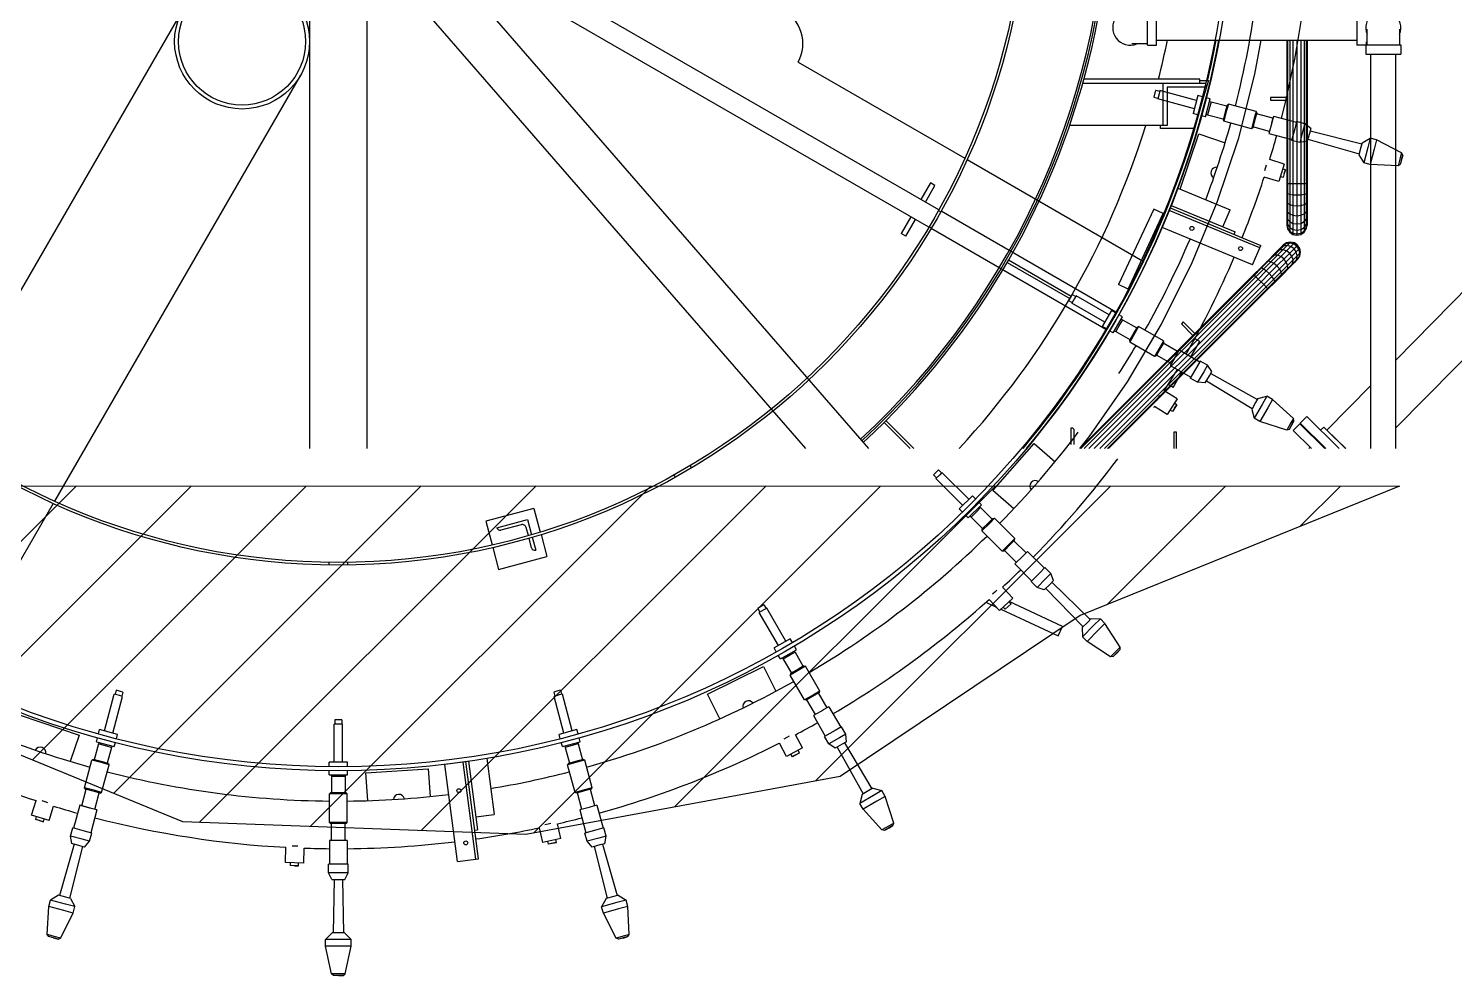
# Model space of a CAD drawing. Header units: metres. Extents: x 0 to 63075, y 0 to 44550.
# Drawn here: x 51277 to 51791, y 41250 to 41592 of the extents above; entities that cross this region are included whole.
import ezdxf

# ---------------------------------------------------------------- set-up
doc = ezdxf.new("R2010")
doc.units = ezdxf.units.M
doc.header["$LTSCALE"] = 75
for name, color, linetype in [('GSB', 7, 'Continuous'), ('ML6', 1, 'Continuous'), ('SL1', 8, 'Continuous')]:
    doc.layers.add(name, color=color, linetype=linetype)

# ---------------------------------------------------------------- blocks, each defined once
blk = doc.blocks.new('A$C6bae614f')
at = {"layer": 'SL1'}
h = blk.add_hatch(dxfattribs=at)
h.set_pattern_fill('_USER', color=256, scale=195, angle=44.9981, style=0, pattern_type=0)
h.set_pattern_definition([(44.99813, (326091.56, -9864.04), (-137.8813, 137.89033), [])])
h.paths.add_polyline_path([(354528.5, 50687.2), (358916.3, 50687), (358150.2, 50376.4), (357574.2, 49990.1), (356820.6, 49851.1), (355996.8, 49881), (355272.5, 50178.7), (354860.8, 50530.9)])
for p, q in [((356413.5, 52191.3), (357642.7, 50777.2)), ((356327.2, 52116.3), (357491.2, 50777.2)), ((357811.2, 51349.8), (356642.2, 52024.7)), ((357787, 51308), (356618.1, 51982.9)), ((356302, 50777.2), (356302.1, 51861.7)), ((356438.6, 51861.7), (356438.6, 50777.2)), ((355999.2, 51834.8), (355409.1, 50812.8)), ((358311.6, 51745.2), (358311.6, 51829.2)), ((358333.9, 51745.2), (358333.9, 51829.2)), ((358814.2, 51829.2), (358814.2, 51745.1)), ((358838.8, 51745.9), (358838.8, 51783.2)), ((358916.6, 51783.2), (358916.6, 51745.9)), ((358311.6, 51748.3), (358274.4, 51748.3)), ((358311.6, 51745.2), (358333.9, 51745.2)), ((358333.9, 51757), (358814.2, 51757)), ((358583.6, 51757), (358568.9, 51675.5)), ((358646, 51757), (358645.9, 51315.9)), ((358647.8, 51757), (358647.8, 51304)), ((358653.1, 51757), (358653.1, 51296.1)), ((358661, 51757), (358661, 51290.8)), ((358670.4, 51757), (358670.3, 51289)), ((358679.7, 51757), (358679.7, 51290.8)), ((358687.6, 51757), (358687.6, 51296.1)), ((358692.9, 51757), (358692.9, 51304)), ((358694.8, 51757), (358694.7, 51313.3)), ((358835.7, 51745.1), (358814.2, 51745.1)), ((358835.7, 51745.9), (358919.7, 51745.9)), ((358835.7, 51745.9), (358835.7, 51723.7)), ((358836.4, 51753.2), (358836.4, 51745.9)), ((358836.4, 51748.3), (358838.8, 51748.3)), ((358919.7, 51745.9), (358919.7, 51723.7)), ((357473.5, 51704.6), (357873.6, 51473.6)), ((358835.7, 51723.7), (358919.7, 51723.7)), ((358847.5, 50777.1), (358847.5, 51723.7)), ((358907.8, 50777.1), (358907.9, 51723.7)), ((356279.6, 51672.9), (355689.5, 50650.9)), ((358568.9, 51675.5), (358529.2, 51519.9)), ((358156.7, 51654), (358451.1, 51654)), ((358437.6, 51663.5), (358159.4, 51663.6)), ((358331.6, 51637), (358329.9, 51630.8)), ((358331.6, 51637), (358341.3, 51634.5)), ((358341.7, 51636.2), (358339.7, 51628.7)), ((358429.9, 51612.6), (358341.7, 51636.2)), ((358349.5, 51552.4), (358349.5, 51654)), ((358451.1, 51644.5), (358359, 51644.5)), ((358359, 51644.5), (358359, 51552.4)), ((358458.5, 51660), (358423.5, 51545)), ((358437.6, 51654), (358437.6, 51663.5)), ((358437.6, 51660), (358458.5, 51660)), ((358451.1, 51654), (358451.1, 51644.5)), ((358329.9, 51630.8), (358327.2, 51620.7)), ((358327.2, 51620.7), (358336.8, 51618)), ((358339.7, 51628.7), (358336.4, 51616.3)), ((358424.6, 51592.6), (358336.4, 51616.3)), ((358433, 51624.1), (358421.5, 51581.1)), ((358443.5, 51621.3), (358433, 51624.1)), ((358451, 51573.2), (358462.5, 51616.2)), ((358462.5, 51616.2), (358452.7, 51618.8)), ((358460.9, 51610.2), (358464.3, 51609.5)), ((358464.3, 51609.5), (358461.1, 51597.6)), ((358464.3, 51609.5), (358502.2, 51599.3)), ((358502.8, 51601.5), (358499.1, 51588)), ((358505.9, 51603.6), (358501.7, 51588)), ((358502.8, 51601.5), (358505.9, 51603.6)), ((358572.3, 51585.8), (358505.9, 51603.6)), ((358645.9, 51619.7), (358606.8, 51619.7)), ((358606.8, 51619.7), (358606.8, 51613.4)), ((358606.8, 51613.4), (358645.9, 51613.3)), ((358432, 51578.3), (358421.5, 51581.1)), ((358451, 51573.2), (358441.2, 51575.8)), ((358452.6, 51579.3), (358455.9, 51578.2)), ((358461.1, 51597.6), (358455.9, 51578.2)), ((358455.9, 51578.2), (358493.8, 51568)), ((358499.1, 51588), (358493.2, 51565.8)), ((358493.2, 51565.8), (358494.8, 51562.4)), ((358501.7, 51588), (358494.8, 51562.4)), ((358568.1, 51570.2), (358561.2, 51544.6)), ((358570.3, 51568.9), (358564.3, 51546.7)), ((358572.3, 51585.8), (358568.1, 51570.2)), ((358573.9, 51582.4), (358570.3, 51568.9)), ((358573.9, 51582.4), (358572.3, 51585.8)), ((358612.9, 51569.6), (358573.3, 51580.3)), ((358612.9, 51569.6), (358609.7, 51557.8)), ((358614.3, 51574.6), (358610.1, 51559)), ((358614.3, 51574.6), (358669.3, 51560)), ((358359, 51552.4), (358125.2, 51552.4)), ((358343.5, 51545), (358343.5, 51552.4)), ((358423.5, 51545), (358343.5, 51545)), ((358390.1, 51399.6), (358435.1, 51532.1)), ((358435.1, 51532.1), (358498.1, 51510.7)), ((358561.2, 51544.6), (358494.8, 51562.4)), ((358564.3, 51546.7), (358561.2, 51544.6)), ((358604.5, 51538.3), (358564.9, 51548.9)), ((358610.1, 51559), (358603.2, 51533.4)), ((358603.2, 51533.4), (358658.1, 51518.5)), ((358665.2, 51544.7), (358657.6, 51516.5)), ((358669.8, 51562), (358665.2, 51544.7)), ((358689.4, 51556.7), (358669.8, 51562)), ((358684.8, 51539.5), (358677.2, 51511.3)), ((358689.4, 51556.7), (358684.8, 51539.5)), ((358703.5, 51545), (358689.4, 51556.7)), ((358700.4, 51533.4), (358695.3, 51514.4)), ((358703.5, 51545), (358700.4, 51533.4)), ((358702, 51539.6), (358826.4, 51508.4)), ((358529.2, 51519.9), (358478.5, 51367.5)), ((358677.2, 51511.3), (358657.6, 51516.5)), ((358695.3, 51514.4), (358677.2, 51511.3)), ((358696.7, 51519.8), (358820, 51484.6)), ((358824.1, 51500), (358819.3, 51481.9)), ((358827.1, 51511.1), (358824.1, 51500)), ((358827.1, 51511.1), (358846.5, 51521.9)), ((358840.5, 51499.5), (358830.7, 51462.9)), ((358846.5, 51521.9), (358840.5, 51499.5)), ((358861.8, 51517.8), (358846.5, 51521.9)), ((358861.8, 51517.8), (358855.8, 51495.4)), ((358921.8, 51487), (358861.8, 51517.8)), ((357879.1, 51470.4), (358300, 51227.4)), ((358639.7, 51459.9), (358605.3, 51470.4)), ((358819.3, 51481.9), (358830.7, 51462.9)), ((358846, 51458.8), (358830.7, 51462.9)), ((358855.8, 51495.4), (358846, 51458.8)), ((358918.6, 51475), (358913.3, 51455.5)), ((358922.1, 51472.9), (358918.3, 51458.9)), ((358921.7, 51470.1), (358918.3, 51458.9)), ((358921.8, 51487), (358918.6, 51475)), ((358921.7, 51470.1), (358924.4, 51481.5)), ((358924.4, 51481.5), (358921.8, 51487)), ((358924.4, 51481.5), (358922.1, 51472.9)), ((358626.9, 51417.8), (358592.1, 51428.5)), ((358597, 51456.9), (358592.8, 51443.3)), ((358639.7, 51459.9), (358626.9, 51417.8)), ((358637.2, 51427.6), (358630.5, 51429.6)), ((358642.8, 51446.1), (358636.1, 51448.1)), ((358640, 51436.8), (358637.2, 51427.6)), ((358640, 51436.8), (358637.2, 51427.6)), ((358642.8, 51446.1), (358640, 51436.8)), ((358640, 51436.8), (358642.8, 51446.1)), ((358913.3, 51455.5), (358846, 51458.8)), ((358918.3, 51458.9), (358913.3, 51455.5)), ((357791, 51414.4), (357768, 51374.7)), ((357779, 51368.3), (357802, 51408.1)), ((357802, 51408.1), (357791, 51414.4)), ((358384.6, 51401.9), (358510, 51350)), ((358645.9, 51413.4), (358694.7, 51413.3)), ((358368.6, 51360.4), (358522, 51296.9)), ((358478.5, 51367.5), (358417, 51219.1)), ((358645.9, 51391.1), (358647.8, 51389)), ((358645.9, 51370), (358647.8, 51365.9)), ((358647.8, 51389), (358653.1, 51387.3)), ((358647.8, 51365.9), (358653.1, 51362.5)), ((358653.1, 51387.3), (358661, 51386.1)), ((358653.1, 51362.5), (358661, 51360.2)), ((358661, 51386.1), (358670.3, 51385.7)), ((358661, 51360.2), (358670.3, 51359.4)), ((358670.3, 51385.7), (358679.7, 51386.1)), ((358670.3, 51359.4), (358679.7, 51360.2)), ((358679.7, 51386.1), (358687.6, 51387.3)), ((358679.7, 51360.2), (358687.6, 51362.5)), ((358687.6, 51387.3), (358692.9, 51389)), ((358687.6, 51362.5), (358692.9, 51365.9)), ((358692.9, 51389), (358694.7, 51391.1)), ((358692.9, 51365.9), (358694.7, 51370)), ((357743.9, 51332.9), (357721, 51293.2)), ((357732, 51286.8), (357754.9, 51326.5)), ((357810.4, 51348.3), (357815.9, 51345.2)), ((358236, 51104.5), (357816.7, 51346.6)), ((358326.8, 51351.8), (358242.3, 51170.5)), ((358265.3, 51159.8), (358349.8, 51341)), ((358349.8, 51341), (358326.8, 51351.8)), ((358366.4, 51354.5), (358346.9, 51307.5)), ((358581.1, 51258.7), (358363.9, 51348.6)), ((358366.2, 51354.5), (358583.5, 51264.5)), ((358493, 51308.9), (358510, 51350)), ((358645.9, 51351), (358647.8, 51345.2)), ((358645.9, 51335.2), (358647.8, 51327.9)), ((358647.8, 51345.2), (358653.1, 51340.2)), ((358647.8, 51327.9), (358653.1, 51321.7)), ((358653.1, 51340.2), (358661, 51336.9)), ((358661, 51336.9), (358670.3, 51335.8)), ((358670.3, 51335.8), (358679.7, 51336.9)), ((358679.7, 51336.9), (358687.6, 51340.2)), ((358687.6, 51340.2), (358692.9, 51345.2)), ((358687.6, 51321.7), (358692.9, 51327.9)), ((358692.9, 51345.2), (358694.7, 51351)), ((358692.9, 51327.9), (358694.7, 51335.2)), ((357732, 51286.8), (357721, 51293.2)), ((357793.4, 51306.2), (357787.9, 51309.4)), ((358211.8, 51062.7), (357792.5, 51304.8)), ((358564, 51217.6), (358346.9, 51307.5)), ((358519.6, 51291), (358522, 51296.9)), ((358645.9, 51323.3), (358647.8, 51314.8)), ((358645.9, 51315.9), (358647.8, 51306.8)), ((358645.9, 51315.9), (358645.9, 51313.4)), ((358645.9, 51313.4), (358647.8, 51304)), ((358647.8, 51314.8), (358653.1, 51307.7)), ((358647.8, 51306.8), (358653.1, 51299)), ((358647.8, 51304), (358653.1, 51296.1)), ((358653.1, 51321.7), (358661, 51317.5)), ((358653.1, 51307.7), (358661, 51302.9)), ((358653.1, 51299), (358661, 51293.9)), ((358653.1, 51296.1), (358661, 51290.8)), ((358661, 51317.5), (358670.3, 51316.1)), ((358661, 51302.9), (358670.3, 51301.3)), ((358661, 51293.9), (358670.3, 51292.1)), ((358661, 51290.8), (358670.3, 51289)), ((358670.3, 51316.1), (358679.7, 51317.5)), ((358670.3, 51301.3), (358679.7, 51302.9)), ((358670.3, 51292.1), (358679.7, 51293.9)), ((358670.3, 51289), (358679.7, 51290.8)), ((358679.7, 51317.5), (358687.6, 51321.7)), ((358679.7, 51302.9), (358687.6, 51307.7)), ((358679.7, 51293.9), (358687.6, 51299)), ((358679.7, 51290.8), (358687.6, 51296.1)), ((358687.6, 51307.7), (358692.9, 51314.8)), ((358687.6, 51299), (358692.9, 51306.8)), ((358687.6, 51296.1), (358692.9, 51304)), ((358692.9, 51314.8), (358694.7, 51323.3)), ((358694.7, 51315.9), (358692.9, 51306.8)), ((358692.9, 51304), (358694.7, 51313.3)), ((358694.5, 51314.6), (358693.7, 51318.6)), ((358694.7, 51315.9), (358694, 51319.7)), ((358564, 51217.6), (358583.5, 51264.5)), ((358582.8, 51210.3), (358636, 51263.5)), ((358585.5, 51210.4), (358638, 51262.9)), ((358590.5, 51207.9), (358652.9, 51270.3)), ((358596.9, 51203.2), (358655.7, 51262)), ((358603.8, 51196.9), (358663.5, 51256.5)), ((358638, 51262.9), (358630.7, 51258.2)), ((358643.7, 51268.6), (358636, 51263.5)), ((358636, 51263.5), (358637.7, 51265.3)), ((358645.6, 51270.5), (358637.7, 51265.3)), ((358638, 51262.9), (358643.7, 51268.6)), ((358646.8, 51264.2), (358638, 51262.9)), ((358643.7, 51268.6), (358645.6, 51270.5)), ((358652.9, 51270.3), (358643.7, 51268.6)), ((358655, 51272.4), (358645.6, 51270.5)), ((358655.7, 51262), (358646.8, 51264.2)), ((358652.9, 51270.3), (358655, 51272.4)), ((358662.1, 51268.4), (358652.9, 51270.3)), ((358664.3, 51270.5), (358655, 51272.4)), ((358655.7, 51262), (358662.1, 51268.4)), ((358663.5, 51256.5), (358655.7, 51262)), ((358662.1, 51268.4), (358664.3, 51270.5)), ((358670, 51263), (358662.1, 51268.4)), ((358663.5, 51256.5), (358672.2, 51265.2)), ((358668.9, 51248.8), (358663.5, 51256.5)), ((358672.2, 51265.2), (358664.3, 51270.5)), ((358675.4, 51255.2), (358670, 51263)), ((358677.5, 51257.3), (358672.2, 51265.2)), ((358675.4, 51255.2), (358677.5, 51257.3)), ((358679.4, 51248), (358677.5, 51257.3)), ((357975.2, 51223.5), (358125.5, 51136.8)), ((358128.6, 51142.3), (357978.4, 51229)), ((358601.9, 51226.8), (358597.7, 51225.2)), ((358608, 51225.5), (358601.9, 51226.8)), ((358615.3, 51221.5), (358608, 51225.5)), ((358675.4, 51255.2), (358610.2, 51190)), ((358616.5, 51241.4), (358611.1, 51238.6)), ((358614.9, 51183.5), (358661.3, 51229.9)), ((358623.8, 51241.2), (358616.5, 51241.4)), ((358617.3, 51175.8), (358670.5, 51229)), ((358617.4, 51178.6), (358675.6, 51236.7)), ((358628.8, 51253.7), (358622.3, 51249.8)), ((358631.7, 51237.9), (358623.8, 51241.2)), ((358636.9, 51254.3), (358628.8, 51253.7)), ((358639.1, 51232.1), (358631.7, 51237.9)), ((358645.4, 51251.6), (358636.9, 51254.3)), ((358644.9, 51224.7), (358639.1, 51232.1)), ((358648.2, 51216.8), (358644.9, 51224.7)), ((358653, 51246.1), (358645.4, 51251.6)), ((358658.6, 51238.4), (358653, 51246.1)), ((358661.3, 51229.9), (358658.6, 51238.4)), ((358660.7, 51221.8), (358661.3, 51229.9)), ((358661.3, 51229.9), (358671.2, 51239.8)), ((358665.2, 51223.7), (358669.9, 51231)), ((358671.2, 51239.8), (358668.9, 51248.8)), ((358669.9, 51231), (358671.2, 51239.8)), ((358670.5, 51229), (358675.6, 51236.7)), ((358670.5, 51229), (358672.2, 51230.7)), ((358671.2, 51239.8), (358677.3, 51245.9)), ((358672.2, 51230.7), (358677.5, 51238.7)), ((358677.3, 51245.9), (358675.4, 51255.2)), ((358675.6, 51236.7), (358677.3, 51245.9)), ((358675.6, 51236.7), (358677.5, 51238.7)), ((358677.3, 51245.9), (358679.4, 51248)), ((358677.5, 51238.7), (358679.4, 51248)), ((358149.6, 50777.2), (358567, 51194.5)), ((358152.2, 50777.2), (358568.3, 51193.2)), ((358159.7, 50777.2), (358572.1, 51189.5)), ((358417, 51219.1), (358345.1, 51075.5)), ((358582.8, 51210.3), (358567, 51194.5)), ((358568.3, 51193.2), (358567, 51194.5)), ((358585.5, 51210.4), (358568.3, 51193.2)), ((358572.1, 51189.5), (358568.3, 51193.2)), ((358590.5, 51207.9), (358572.1, 51189.5)), ((358590.9, 51170.7), (358572.1, 51189.5)), ((358596.9, 51203.2), (358577.7, 51183.9)), ((358585.5, 51210.4), (358582.8, 51210.3)), ((358603.8, 51196.9), (358584.3, 51177.3)), ((358590.5, 51207.9), (358585.5, 51210.4)), ((358596.9, 51203.2), (358590.5, 51207.9)), ((358610.2, 51190), (358590.9, 51170.7)), ((358603.8, 51196.9), (358596.9, 51203.2)), ((358610.2, 51190), (358603.8, 51196.9)), ((358614.9, 51183.5), (358610.2, 51190)), ((358622.4, 51215.5), (358615.3, 51221.5)), ((358628.5, 51208.3), (358622.4, 51215.5)), ((358632.4, 51201.1), (358628.5, 51208.3)), ((358632.2, 51190.7), (358633.8, 51194.9)), ((358633.8, 51194.9), (358632.4, 51201.1)), ((358645.6, 51204.1), (358648.4, 51209.6)), ((358648.4, 51209.6), (358648.2, 51216.8)), ((358656.8, 51215.3), (358660.7, 51221.8)), ((358170.9, 50777.2), (358577.7, 51183.9)), ((358184.1, 50777.2), (358584.3, 51177.3)), ((358197.3, 50777.2), (358590.9, 51170.7)), ((358208.5, 50777.2), (358596.5, 51165.1)), ((358216, 50777.2), (358600.2, 51161.3)), ((358601.5, 51160), (358218.6, 50777.2)), ((358265.3, 51159.8), (358242.3, 51170.5)), ((358600.2, 51161.3), (358590.9, 51170.7)), ((358614.9, 51183.5), (358596.5, 51165.1)), ((358617.4, 51178.6), (358600.2, 51161.3)), ((358601.5, 51160), (358600.2, 51161.3)), ((358601.5, 51160), (358617.3, 51175.8)), ((358617.4, 51178.6), (358614.9, 51183.5)), ((358617.3, 51175.8), (358617.4, 51178.6)), ((359085.4, 51169.8), (358907.8, 50989.4)), ((358127.8, 51141.5), (358122.5, 51132.3)), ((358122.5, 51132.3), (358131.1, 51127.3)), ((358131, 51147), (358127.8, 51141.5)), ((358136.7, 51136.8), (358130.3, 51125.7)), ((358209.4, 51080.1), (358130.3, 51125.7)), ((358131, 51147), (358139.7, 51142.1)), ((358140.6, 51143.6), (358136.7, 51136.8)), ((358219.7, 51098), (358140.6, 51143.6)), ((358225.6, 51108.3), (358203.4, 51069.8)), ((358235.1, 51102.8), (358225.6, 51108.3)), ((358229.8, 51054.5), (358252, 51093)), ((358252, 51093), (358243.3, 51098.1)), ((358252.1, 51086), (358245.9, 51075.4)), ((358248.9, 51087.6), (358252.1, 51086)), ((358252.1, 51086), (358286, 51066.5)), ((359166.9, 51089.7), (358907.8, 50826.5)), ((358212.8, 51064.3), (358203.4, 51069.8)), ((358229.8, 51054.5), (358221, 51059.6)), ((358232.9, 51059.9), (358235.9, 51058)), ((358245.9, 51075.4), (358235.9, 51058)), ((358235.9, 51058), (358269.8, 51038.4)), ((358345.1, 51075.5), (358263.1, 50937.3)), ((358280.1, 51056.3), (358268.7, 51036.4)), ((358282.6, 51055.7), (358269.4, 51032.7)), ((358287.1, 51068.4), (358280.1, 51056.3)), ((358290.7, 51069.7), (358282.6, 51055.7)), ((358287.1, 51068.4), (358290.7, 51069.7)), ((358350.2, 51035.3), (358290.7, 51069.7)), ((358397.9, 51080.8), (358393.5, 51076.3)), ((358393.5, 51076.3), (358421.1, 51048.6)), ((358425.6, 51053.1), (358397.9, 51080.8)), ((358268.7, 51036.4), (358269.4, 51032.7)), ((358328.9, 50998.3), (358269.4, 51032.7)), ((358342.1, 51021.3), (358328.9, 50998.3)), ((358343.9, 51019.5), (358332.5, 50999.6)), ((358350.2, 51035.3), (358342.1, 51021.3)), ((358350.9, 51031.6), (358343.9, 51019.5)), ((358385.3, 51009.1), (358349.8, 51029.6)), ((358350.9, 51031.6), (358350.2, 51035.3)), ((358416.2, 50997.3), (358437.2, 51033.8)), ((358437.2, 51033.8), (358425.3, 51040.6)), ((358332.5, 50999.6), (358328.9, 50998.3)), ((358369.1, 50981), (358333.6, 51001.5)), ((358379.8, 50999.6), (358366.5, 50976.6)), ((358387.9, 51013.6), (358379.8, 50999.6)), ((358387.9, 51013.6), (358437.2, 50985.2)), ((358438.3, 50987), (358429.3, 50971.6)), ((358455.8, 50976.8), (358438.3, 50987)), ((358366.5, 50976.6), (358415.7, 50948)), ((358373.7, 50923.8), (358394.7, 50960.2)), ((358429.3, 50971.6), (358414.7, 50946.2)), ((358446.9, 50961.4), (358432.3, 50936.1)), ((358455.8, 50976.8), (358446.9, 50961.4)), ((358450.6, 50934.4), (358460.4, 50951.5)), ((358466.4, 50961.9), (358455.8, 50976.8)), ((358460.4, 50951.5), (358466.4, 50961.9)), ((358463.6, 50957), (358575.6, 50894.7)), ((358263.1, 50937.3), (358171.5, 50805.4)), ((358382.8, 50896.2), (358352.3, 50915.3)), ((358373.7, 50923.8), (358361.8, 50930.6)), ((358432.3, 50936.1), (358414.7, 50946.2)), ((358450.6, 50934.4), (358432.3, 50936.1)), ((358453.4, 50939.3), (358563.3, 50873.4)), ((358847.5, 50928.1), (358742.5, 50821.4)), ((358340.8, 50904.4), (358333.2, 50892.2)), ((358382.8, 50896.2), (358359.5, 50858.9)), ((358382.2, 50882), (358372, 50865.6)), ((358382.2, 50882), (358376.3, 50885.7)), ((358377.1, 50873.8), (358382.2, 50882)), ((358571.3, 50887.2), (358561.9, 50871)), ((358587, 50882.5), (358568, 50849.6)), ((358577, 50897.1), (358571.3, 50887.2)), ((358577, 50897.1), (358598.6, 50902.6)), ((358598.6, 50902.6), (358587, 50882.5)), ((358612.2, 50894.6), (358598.6, 50902.6)), ((358612.2, 50894.6), (358600.7, 50874.6)), ((358662.2, 50849.3), (358612.2, 50894.6)), ((358359.5, 50858.9), (358328.6, 50878.2)), ((358372, 50865.6), (358366, 50869.3)), ((358377.1, 50873.8), (358372, 50865.6)), ((358561.9, 50871), (358568, 50849.6)), ((358581.7, 50841.8), (358568, 50849.6)), ((358600.7, 50874.6), (358581.7, 50841.8)), ((358662.2, 50849.3), (358656.1, 50838.6)), ((358663.4, 50843.4), (358662.2, 50849.3)), ((358694.1, 50853.7), (358678.4, 50837.7)), ((358694.1, 50853.7), (358771.8, 50777.1)), ((357679.7, 50839.9), (357742.4, 50777.2)), ((357751.4, 50777.2), (357684.2, 50844.3)), ((358128.4, 50786.8), (358128.4, 50826.4)), ((358128.4, 50826.4), (358131.6, 50826.4)), ((358134.8, 50823.2), (358134.8, 50786.8)), ((358375.1, 50816.3), (358375.1, 50777.2)), ((358381.4, 50816.3), (358375.1, 50816.3)), ((358381.4, 50777.2), (358381.4, 50816.3)), ((358645.9, 50821.1), (358581.7, 50841.8)), ((358656.1, 50838.6), (358645.9, 50821.1)), ((358651.7, 50823.1), (358645.9, 50821.1)), ((358658.9, 50835.7), (358651.7, 50823.1)), ((358657.8, 50833.1), (358651.7, 50823.1)), ((358657.8, 50833.1), (358663.4, 50843.4)), ((358663.4, 50843.4), (358658.9, 50835.7)), ((358661.6, 50820.7), (358677.3, 50836.6)), ((358705.8, 50777.2), (358661.6, 50820.7)), ((358737.7, 50777.2), (358677.3, 50836.6)), ((358678.4, 50837.7), (358739.9, 50777.2)), ((358735.1, 50828.6), (358727.4, 50820.8)), ((358735.1, 50828.6), (358783.2, 50781.3)), ((358787.5, 50777.1), (358742.5, 50821.4)), ((358742.5, 50821.4), (358787.4, 50777.1)), ((358742.5, 50821.4), (358742.5, 50821.4)), ((358742.5, 50821.4), (358742.5, 50821.4)), ((357941.1, 50676.5), (358040, 50789.3)), ((358040, 50789.3), (358090, 50745.4)), ((358171.5, 50805.4), (358148.8, 50777.2)), ((358698.9, 50777.2), (358702.3, 50780.6)), ((358783.2, 50781.3), (358787.4, 50777.1)), ((357175.7, 50713.7), (357178.9, 50708.2)), ((357217.9, 50730.7), (357214.7, 50736.2)), ((357805.9, 50721.1), (357798.4, 50713.7)), ((357798.4, 50713.7), (357805.5, 50706.5)), ((357813.3, 50714.3), (357804.2, 50705.3)), ((357810.4, 50725.6), (357805.9, 50721.1)), ((357810.4, 50725.6), (357817.6, 50718.6)), ((357818.8, 50719.9), (357813.3, 50714.3)), ((357883.4, 50655.3), (357818.8, 50719.9)), ((357868.8, 50640.7), (357804.2, 50705.3)), ((357991.1, 50632.6), (357941.1, 50676.5)), ((355686.3, 50645.3), (355443.3, 50224.5)), ((357891.8, 50663.7), (357860.3, 50632.3)), ((357881.9, 50610.7), (357913.4, 50642.2)), ((357899.5, 50656), (357891.8, 50663.7)), ((357913.4, 50642.2), (357906.2, 50649.3)), ((356839.8, 50633.5), (356723.9, 50602.5)), ((356750.7, 50587), (356824.3, 50606.7)), ((356824.3, 50606.7), (356834, 50570.3)), ((356839.8, 50633.5), (356855, 50576.6)), ((357868, 50624.6), (357860.3, 50632.3)), ((357881.9, 50610.7), (357874.8, 50617.8)), ((357886.3, 50615.1), (357888.7, 50612.5)), ((357902.9, 50626.7), (357888.7, 50612.5)), ((357888.7, 50612.5), (357916.4, 50584.8)), ((357911.6, 50635.4), (357902.9, 50626.7)), ((357909, 50637.7), (357911.6, 50635.4)), ((357911.6, 50635.4), (357939.3, 50607.7)), ((357940.9, 50609.3), (357931, 50599.4)), ((357944.7, 50609.6), (357933.2, 50598.1)), ((357940.9, 50609.3), (357944.7, 50609.6)), ((357993.3, 50561), (357944.7, 50609.6)), ((356723.9, 50602.5), (356739.1, 50545.6)), ((356809, 50594.3), (356760.5, 50581.3)), ((356826.3, 50568.1), (356821.2, 50587.2)), ((357933.2, 50598.1), (357914.5, 50579.4)), ((357914.8, 50583.2), (357914.5, 50579.4)), ((357963.1, 50530.8), (357914.5, 50579.4)), ((357931, 50599.4), (357914.8, 50583.2)), ((356740.7, 50539.4), (356754.9, 50486.6)), ((356834.2, 50538.8), (356828, 50562)), ((356835.7, 50564.2), (356844, 50533.1)), ((356856.7, 50570.5), (356870.8, 50517.6)), ((357981.8, 50549.5), (357963.1, 50530.8)), ((357983.1, 50547.3), (357966.9, 50531.1)), ((357993.3, 50561), (357981.8, 50549.5)), ((357993, 50557.2), (357983.1, 50547.3)), ((358020.4, 50526.6), (357991.4, 50555.6)), ((357993, 50557.2), (357993.3, 50561)), ((356347.8, 50504), (356347.8, 50497.6)), ((356392.8, 50497.6), (356392.8, 50504)), ((356754.9, 50486.6), (356870.8, 50517.6)), ((357966.9, 50531.1), (357963.1, 50530.8)), ((357997.4, 50503.7), (357968.4, 50532.7)), ((358012.6, 50518.8), (357993.8, 50500.1)), ((358024, 50530.2), (358011.7, 50517.9)), ((358024, 50530.2), (358064.4, 50490.1)), ((357993.8, 50500.1), (358033.9, 50459.7)), ((358053.2, 50478.9), (358032.5, 50458.3)), ((358065.8, 50491.6), (358053.2, 50478.9)), ((358080.2, 50477.2), (358065.8, 50491.6)), ((358080.2, 50477.2), (358067.5, 50464.6)), ((358086.5, 50460), (358080.2, 50477.2)), ((357950.2, 50437), (357945.4, 50432.4)), ((357988.7, 50418.2), (357964.2, 50444.5)), ((358046.9, 50443.9), (358032.5, 50458.3)), ((358067.5, 50464.6), (358046.9, 50443.9)), ((358064.1, 50437.6), (358046.9, 50443.9)), ((358078, 50451.5), (358064.1, 50437.6)), ((358068.1, 50441.5), (358157.2, 50349.4)), ((358086.5, 50460), (358078, 50451.5)), ((358082.5, 50456), (358174.6, 50366.9)), ((357391.7, 50401.6), (357386.1, 50398.4)), ((357391.7, 50401.6), (357396.8, 50393)), ((357924.3, 50408.1), (357948.6, 50396.7)), ((357956.6, 50388.2), (357931.8, 50414.8)), ((357945.4, 50432.4), (357939.8, 50427.2)), ((357988.7, 50418.2), (357956.6, 50388.2)), ((357984.5, 50404.7), (357970.3, 50391.5)), ((357977.5, 50398), (357984.5, 50404.7)), ((357984.5, 50404.7), (357979.7, 50409.8)), ((358108.2, 50350.3), (357980.1, 50410.1)), ((357386.1, 50398.4), (357377, 50393.1)), ((357377, 50393.1), (357382, 50384.4)), ((357391.5, 50389.9), (357380.4, 50383.5)), ((357426.1, 50304.4), (357380.4, 50383.5)), ((357398.3, 50393.9), (357391.5, 50389.9)), ((357444, 50314.8), (357398.3, 50393.9)), ((357960, 50391.4), (358097.4, 50327.3)), ((357970.3, 50391.5), (357965.6, 50396.6)), ((357977.5, 50398), (357970.3, 50391.5)), ((358176.6, 50368.8), (358168.5, 50360.7)), ((358176.6, 50368.8), (358198.8, 50368.5)), ((358198.8, 50368.5), (358182.4, 50352.1)), ((358209.9, 50357.3), (358198.8, 50368.5)), ((358097.4, 50327.3), (358108.2, 50350.3)), ((358168.5, 50360.7), (358155.2, 50347.5)), ((358155.2, 50347.5), (358155.6, 50325.3)), ((358182.4, 50352.1), (358155.6, 50325.3)), ((358193.6, 50340.9), (358166.8, 50314.1)), ((358209.9, 50357.3), (358193.6, 50340.9)), ((358246.5, 50300.6), (358209.9, 50357.3)), ((357454.3, 50320.7), (357415.8, 50298.5)), ((357421.2, 50289), (357415.8, 50298.5)), ((357459.7, 50311.3), (357454.3, 50320.7)), ((357469.6, 50294.3), (357464.5, 50303.1)), ((358166.8, 50314.1), (358155.6, 50325.3)), ((358223.4, 50277.5), (358166.8, 50314.1)), ((358246.5, 50300.6), (358237.8, 50291.9)), ((358246.1, 50294.6), (358246.5, 50300.6)), ((357431, 50272.1), (357426, 50280.8)), ((357431, 50272.1), (357469.6, 50294.3)), ((357436.4, 50275.2), (357438, 50272)), ((357455.4, 50282.1), (357438, 50272)), ((357438, 50272), (357457.6, 50238.1)), ((357466.1, 50288.2), (357455.4, 50282.1)), ((357464.1, 50291.2), (357466.1, 50288.2)), ((357466.1, 50288.2), (357485.7, 50254.3)), ((358237.8, 50291.9), (358223.4, 50277.5)), ((358229.5, 50278), (358223.4, 50277.5)), ((358239.8, 50288.3), (358229.5, 50278)), ((358238, 50286), (358229.5, 50278)), ((358238, 50286), (358246.1, 50294.6)), ((358246.1, 50294.6), (358239.8, 50288.3)), ((357256.1, 50187.9), (357390.7, 50254.2)), ((357390.7, 50254.2), (357420.1, 50194.5)), ((357477.3, 50246.6), (357454.4, 50233.4)), ((357455.6, 50237), (357454.4, 50233.4)), ((357488.7, 50173.9), (357454.4, 50233.4)), ((357475.5, 50248.4), (357455.6, 50237)), ((357487.6, 50255.4), (357475.5, 50248.4)), ((357491.4, 50254.7), (357477.3, 50246.6)), ((357487.6, 50255.4), (357491.4, 50254.7)), ((357525.7, 50195.2), (357491.4, 50254.7)), ((355837.2, 50197), (355834.5, 50187.3)), ((355847.3, 50194.3), (355837.2, 50197)), ((356903.4, 50196.9), (356897.2, 50195.3)), ((356903.4, 50196.9), (356906.1, 50187.3)), ((355809.2, 50099.6), (355832.8, 50187.8)), ((355829.1, 50094.2), (355852.7, 50182.4)), ((355845.2, 50184.5), (355832.8, 50187.8)), ((355852.7, 50182.4), (355845.2, 50184.5)), ((355853.5, 50192.6), (355847.3, 50194.3)), ((355853.5, 50192.6), (355851, 50182.9)), ((356897.2, 50195.3), (356887, 50192.6)), ((356887, 50192.6), (356889.5, 50182.9)), ((356900.2, 50185.7), (356887.8, 50182.4)), ((356911.5, 50094.2), (356887.8, 50182.4)), ((356907.8, 50187.8), (356900.2, 50185.7)), ((356931.4, 50099.5), (356907.8, 50187.8)), ((357285.6, 50128.1), (357256.1, 50187.9)), ((357511.7, 50187.1), (357488.7, 50173.9)), ((357492.5, 50173.2), (357488.7, 50173.9)), ((357512.3, 50184.6), (357492.5, 50173.2)), ((357514.9, 50138.8), (357494.4, 50174.3)), ((357525.7, 50195.2), (357511.7, 50187.1)), ((357524.5, 50191.6), (357512.3, 50184.6)), ((357543, 50155), (357522.5, 50190.5)), ((357524.5, 50191.6), (357525.7, 50195.2)), ((355606.6, 50137.3), (355748.6, 50089.1)), ((357533.4, 50149.5), (357510.5, 50136.2)), ((357510.5, 50136.2), (357538.8, 50086.9)), ((357547.4, 50157.6), (357532.4, 50148.9)), ((357547.4, 50157.6), (357576, 50108.4)), ((355794.8, 50092.2), (355797.6, 50102.7)), ((355840.6, 50091.1), (355797.6, 50102.7)), ((356372.8, 50115.7), (356359.9, 50115.7)), ((356360, 50024.3), (356359.9, 50115.7)), ((356361.8, 50125.7), (356361.7, 50115.7)), ((356372.3, 50125.7), (356361.8, 50125.7)), ((356378.7, 50125.7), (356372.3, 50125.7)), ((356380.6, 50115.7), (356372.8, 50115.7)), ((356378.7, 50125.7), (356378.8, 50115.7)), ((356380.6, 50024.3), (356380.6, 50115.7)), ((356942.9, 50102.6), (356899.9, 50091.1)), ((356945.7, 50092.1), (356942.9, 50102.6)), ((357562.3, 50100.5), (357537, 50085.8)), ((357577.8, 50109.4), (357562.3, 50100.5)), ((357588, 50091.8), (357577.8, 50109.4)), ((355748.6, 50089.1), (355727.2, 50026.1)), ((355794.7, 50068.3), (355784.5, 50030.4)), ((355789.7, 50073.2), (355792.4, 50083)), ((355789.7, 50073.2), (355832.7, 50061.7)), ((355795.8, 50071.6), (355794.7, 50068.3)), ((355814.1, 50063.1), (355794.7, 50068.3)), ((355826, 50059.9), (355814.1, 50063.1)), ((355826, 50059.9), (355815.8, 50022)), ((355826.7, 50063.3), (355826, 50059.9)), ((355832.7, 50061.7), (355835.3, 50071.5)), ((355837.8, 50080.6), (355840.6, 50091.1)), ((356902.8, 50080.6), (356899.9, 50091.1)), ((356907.8, 50061.7), (356905.2, 50071.4)), ((356907.8, 50061.7), (356950.8, 50073.2)), ((356913.9, 50063.3), (356914.6, 50059.8)), ((356934, 50065), (356914.6, 50059.8)), ((356914.6, 50059.8), (356924.7, 50022)), ((356945.9, 50068.2), (356934, 50065)), ((356944.8, 50071.5), (356945.9, 50068.2)), ((356945.9, 50068.2), (356956, 50030.4)), ((356950.8, 50073.2), (356948.2, 50082.9)), ((357445.5, 50037.8), (357428.5, 50069.9)), ((357446.2, 50083.4), (357439.4, 50079.8)), ((357452, 50086.6), (357446.2, 50083.4)), ((357484.4, 50058.5), (357467.5, 50090.2)), ((357547.2, 50068.2), (357537, 50085.8)), ((357572.5, 50082.9), (357547.2, 50068.2)), ((357562.2, 50057.7), (357547.2, 50068.2)), ((357579.2, 50067.5), (357562.2, 50057.7)), ((357567, 50060.5), (357629.3, 49948.5)), ((357588, 50091.8), (357572.5, 50082.9)), ((357589.6, 50073.5), (357579.2, 50067.5)), ((357584.7, 50070.7), (357650.6, 49960.8)), ((357589.6, 50073.5), (357588, 50091.8)), ((355761.1, 49963), (355778.9, 50029.3)), ((355782.3, 50031), (355778.9, 50029.3)), ((355804.5, 50022.5), (355778.9, 50029.3)), ((355804.5, 50025), (355782.3, 50031)), ((355818, 50021.4), (355804.5, 50025)), ((356669.8, 50024.7), (356625.7, 50018.9)), ((356676.1, 50025.5), (356669.8, 50024.7)), ((356700.5, 49791.7), (356669.8, 50024.7)), ((356706.8, 49792.5), (356676.1, 50025.7)), ((356682.4, 50026.6), (356704, 49861.9)), ((356726.3, 50033.5), (356744, 49898.9)), ((356946, 50025.1), (356920.4, 50018.3)), ((356944.7, 50027.3), (356922.5, 50021.4)), ((356958.2, 50030.9), (356944.7, 50027.3)), ((356961.6, 50029.3), (356946, 50025.1)), ((356958.2, 50030.9), (356961.6, 50029.3)), ((356979.4, 49962.9), (356961.6, 50029.3)), ((357484.4, 50058.5), (357445.5, 50037.8)), ((357459.7, 50037.4), (357456.4, 50043.6)), ((357476.8, 50046.5), (357459.7, 50037.4)), ((357468.3, 50041.9), (357459.7, 50037.4)), ((357468.3, 50041.9), (357476.8, 50046.5)), ((357476.8, 50046.5), (357473.5, 50052.7)), ((355802.4, 49951.9), (355820.1, 50018.3)), ((355820.1, 50018.3), (355804.5, 50022.5)), ((355818, 50021.4), (355820.1, 50018.3)), ((356392.5, 50024.3), (356348, 50024.3)), ((356348, 50013.4), (356348, 50024.3)), ((356348, 49993.8), (356348, 50003.9)), ((356348, 49993.8), (356392.5, 49993.8)), ((356354.1, 49990.3), (356354, 49951.1)), ((356354.3, 49993.8), (356354.1, 49990.3)), ((356374.2, 49990.3), (356354.1, 49990.3)), ((356386.5, 49990.3), (356374.2, 49990.3)), ((356386.3, 49993.8), (356386.5, 49990.3)), ((356386.5, 49990.3), (356386.5, 49951.1)), ((356392.5, 50013.4), (356392.5, 50024.3)), ((356392.5, 49993.8), (356392.5, 50003.9)), ((356436.4, 49998.5), (356586.1, 50008.3)), ((356440.7, 49932.1), (356436.4, 49998.5)), ((356586.1, 50008.3), (356590.4, 49941.9)), ((356656.4, 49785.9), (356625.7, 50018.9)), ((356922.5, 50021.4), (356920.4, 50018.3)), ((356938.2, 49951.9), (356920.4, 50018.3)), ((355754.8, 49919.6), (355765.4, 49959.3)), ((355786.7, 49956.1), (355761.1, 49963)), ((355763.3, 49959.8), (355761.1, 49963)), ((355785.4, 49953.9), (355763.3, 49959.8)), ((356963.8, 49958.7), (356938.2, 49951.9)), ((356963.8, 49956.2), (356941.6, 49950.2)), ((356979.4, 49962.9), (356963.8, 49958.7)), ((356977.3, 49959.8), (356963.8, 49956.2)), ((356985.7, 49919.6), (356975.1, 49959.2)), ((356977.3, 49959.8), (356979.4, 49962.9)), ((357643.1, 49956.5), (357626.9, 49947.1)), ((357653, 49962.2), (357643.1, 49956.5)), ((357653, 49962.2), (357674.4, 49956.1)), ((355634.4, 49897.3), (355645, 49932.1)), ((355667.1, 49929.1), (355659.8, 49931.4)), ((355673.4, 49927.2), (355667.1, 49929.1)), ((355799, 49950.3), (355785.4, 49953.9)), ((355786.2, 49911.2), (355796.8, 49950.9)), ((355802.4, 49951.9), (355786.7, 49956.1)), ((355799, 49950.3), (355802.4, 49951.9)), ((356351.8, 49951.1), (356348.9, 49948.7)), ((356375.4, 49948.7), (356348.9, 49948.7)), ((356348.9, 49879.9), (356348.9, 49948.7)), ((356374.7, 49951.1), (356351.8, 49951.1)), ((356388.8, 49951.1), (356374.7, 49951.1)), ((356391.6, 49948.7), (356375.4, 49948.7)), ((356388.8, 49951.1), (356391.6, 49948.7)), ((356391.6, 49879.9), (356391.6, 49948.7)), ((356941.6, 49950.2), (356938.2, 49951.9)), ((356954.4, 49911.2), (356943.8, 49950.8)), ((357626.9, 49947.1), (357621.5, 49925.5)), ((357654.3, 49944.5), (357621.5, 49925.5)), ((357629.4, 49911.8), (357621.5, 49925.5)), ((357662.2, 49930.8), (357629.4, 49911.8)), ((357674.4, 49956.1), (357654.3, 49944.5)), ((357682.3, 49942.4), (357662.2, 49930.8)), ((357682.3, 49942.4), (357674.4, 49956.1)), ((357702.9, 49878.2), (357682.3, 49942.4)), ((355676.4, 49884.4), (355634.4, 49897.3)), ((355644.1, 49887), (355646.1, 49893.7)), ((355662.6, 49881.4), (355664.6, 49888)), ((355676.4, 49884.4), (355687, 49918.8)), ((355749.9, 49921), (355735, 49866)), ((355775.5, 49914.1), (355749.9, 49921)), ((355774.3, 49914.4), (355754.8, 49919.6)), ((355791.1, 49909.9), (355774.3, 49914.4)), ((355791.1, 49909.9), (355776.5, 49854.9)), ((356699.9, 49893.1), (356744, 49898.9)), ((356975, 49916.7), (356949.4, 49909.9)), ((356949.4, 49909.9), (356964, 49854.9)), ((356990.7, 49920.9), (356973.8, 49916.4)), ((356990.7, 49920.9), (357005.5, 49866)), ((357674.7, 49861.9), (357629.4, 49911.8)), ((355662.6, 49881.4), (355644.1, 49887)), ((355653.3, 49884.1), (355644.1, 49887)), ((355653.3, 49884.1), (355662.6, 49881.4)), ((355727.8, 49846.9), (355733, 49866.6)), ((355761.3, 49859), (355733, 49866.6)), ((355778.5, 49854.4), (355761.3, 49859)), ((355773.2, 49834.8), (355778.5, 49854.4)), ((356375.4, 49879.9), (356348.9, 49879.9)), ((356351.8, 49877.5), (356348.9, 49879.9)), ((356374.7, 49877.5), (356351.8, 49877.5)), ((356354, 49836.5), (356354, 49877.5)), ((356388.8, 49877.5), (356374.7, 49877.5)), ((356391.6, 49879.9), (356375.4, 49879.9)), ((356386.5, 49836.5), (356386.5, 49877.5)), ((356388.8, 49877.5), (356391.6, 49879.9)), ((356697.7, 49861.1), (356704, 49861.9)), ((356861.2, 49831.6), (356853, 49867.1)), ((356873.7, 49875.5), (356866.2, 49873.8)), ((356880.1, 49877), (356873.7, 49875.5)), ((356904.1, 49841.5), (356896, 49876.6)), ((356990.3, 49861.9), (356962, 49854.3)), ((356967.3, 49834.7), (356962, 49854.3)), ((357007.5, 49866.5), (356990.3, 49861.9)), ((357012.8, 49846.9), (357007.5, 49866.5)), ((357692.2, 49872), (357674.7, 49861.9)), ((357680.6, 49860.7), (357674.7, 49861.9)), ((357693.2, 49868), (357680.6, 49860.7)), ((357691, 49866.3), (357680.6, 49860.7)), ((357691, 49866.3), (357700.9, 49872.4)), ((357702.9, 49878.2), (357692.2, 49872)), ((357700.9, 49872.4), (357693.2, 49868)), ((357700.9, 49872.4), (357702.9, 49878.2)), ((355736.3, 49827.4), (355701.1, 49704.2)), ((355756.1, 49822.1), (355724.9, 49697.8)), ((355756, 49839.4), (355727.8, 49846.9)), ((355730.9, 49828.9), (355727.8, 49846.9)), ((355749.9, 49823.8), (355730.9, 49828.9)), ((355761.5, 49820.7), (355749.9, 49823.8)), ((355773.2, 49834.8), (355756, 49839.4)), ((355761.5, 49820.7), (355773.2, 49834.8)), ((356243.5, 49783.7), (356244.7, 49820.1)), ((356273.5, 49822.7), (356259.2, 49823.2)), ((356348.9, 49836.5), (356348.8, 49779.6)), ((356375.4, 49836.5), (356348.9, 49836.5)), ((356391.6, 49836.5), (356374.2, 49836.5)), ((356391.6, 49836.5), (356391.8, 49779.6)), ((356882.7, 49836.6), (356861.2, 49831.6)), ((356874.8, 49827.6), (356873.2, 49834.4)), ((356893.7, 49831.9), (356874.8, 49827.6)), ((356884.2, 49829.7), (356874.8, 49827.6)), ((356904.1, 49841.5), (356882.7, 49836.6)), ((356884.2, 49829.7), (356893.7, 49831.9)), ((356893.7, 49831.9), (356892.1, 49838.7)), ((356995.5, 49842.3), (356967.3, 49834.7)), ((356979, 49820.6), (356967.3, 49834.7)), ((356998, 49825.7), (356979, 49820.6)), ((356984.5, 49822.1), (357015.6, 49697.8)), ((357012.8, 49846.9), (356995.5, 49842.3)), ((357009.6, 49828.8), (356998, 49825.7)), ((357004.2, 49827.4), (357039.4, 49704.2)), ((357009.6, 49828.8), (357012.8, 49846.9)), ((356287.4, 49782.2), (356288.7, 49818.1)), ((356656.4, 49785.9), (356700.5, 49791.7)), ((356700.5, 49791.7), (356706.8, 49792.5)), ((356287.4, 49782.2), (356243.5, 49783.7)), ((356255.5, 49776.3), (356255.8, 49783.3)), ((356274.9, 49775.6), (356255.5, 49776.3)), ((356265.2, 49775.9), (356255.5, 49776.3)), ((356265.2, 49775.9), (356274.9, 49775.6)), ((356274.9, 49775.6), (356275.1, 49782.6)), ((356376, 49779.6), (356346.7, 49779.6)), ((356346.7, 49759.2), (356346.7, 49779.6)), ((356376, 49759.2), (356346.7, 49759.2)), ((356354.4, 49742.6), (356346.7, 49759.2)), ((356393.8, 49779.6), (356376, 49779.6)), ((356393.8, 49759.2), (356376, 49759.2)), ((356386.1, 49742.6), (356393.8, 49759.2)), ((356393.8, 49759.2), (356393.8, 49779.6)), ((356354.4, 49742.6), (356374.1, 49742.6)), ((356360, 49742.6), (356357.9, 49614.5)), ((356374.1, 49742.6), (356386.1, 49742.6)), ((356380.5, 49742.6), (356382.6, 49614.5)), ((355675.3, 49678.2), (355679.4, 49693.5)), ((355698.5, 49704.9), (355679.4, 49693.5)), ((355716, 49683.7), (355679.4, 49693.5)), ((355716.5, 49700.1), (355698.5, 49704.9)), ((355738.4, 49677.7), (355716, 49683.7)), ((355727.6, 49697.1), (355716.5, 49700.1)), ((355727.6, 49697.1), (355738.4, 49677.7)), ((357012.9, 49697.1), (357002.1, 49677.6)), ((357038.8, 49687.5), (357002.1, 49677.6)), ((357031, 49701.9), (357012.9, 49697.1)), ((357042.1, 49704.9), (357031, 49701.9)), ((357061.1, 49693.5), (357038.8, 49687.5)), ((357042.1, 49704.9), (357061.1, 49693.5)), ((357065.2, 49678.2), (357061.1, 49693.5)), ((355672, 49610.8), (355675.3, 49678.2)), ((355711.9, 49668.4), (355675.3, 49678.2)), ((355703.5, 49602.4), (355734.3, 49662.4)), ((355734.3, 49662.4), (355711.9, 49668.4)), ((355734.3, 49662.4), (355738.4, 49677.7)), ((357006.2, 49662.4), (357002.1, 49677.6)), ((357042.9, 49672.2), (357006.2, 49662.4)), ((357037, 49602.4), (357006.2, 49662.4)), ((357065.2, 49678.2), (357042.9, 49672.2)), ((357068.5, 49610.8), (357065.2, 49678.2)), ((356355.2, 49614.5), (356339.7, 49598.5)), ((356373.9, 49614.5), (356355.2, 49614.5)), ((356385.3, 49614.5), (356373.9, 49614.5)), ((356385.3, 49614.5), (356400.8, 49598.5)), ((355691.5, 49605.6), (355672, 49610.8)), ((355675.4, 49605.8), (355672, 49610.8)), ((355689.4, 49602.1), (355675.4, 49605.8)), ((355686.6, 49602.5), (355675.4, 49605.8)), ((355686.6, 49602.5), (355698, 49599.8)), ((355698, 49599.8), (355689.4, 49602.1)), ((355703.5, 49602.4), (355691.5, 49605.6)), ((355698, 49599.8), (355703.5, 49602.4)), ((356377.7, 49598.5), (356339.7, 49598.5)), ((356339.7, 49582.7), (356339.7, 49598.5)), ((356377.6, 49582.7), (356339.7, 49582.7)), ((356353.9, 49516.7), (356339.7, 49582.7)), ((356400.8, 49582.7), (356377.6, 49582.7)), ((356400.8, 49598.5), (356377.7, 49598.5)), ((356386.6, 49516.7), (356400.8, 49582.7)), ((356400.8, 49582.7), (356400.8, 49598.5)), ((357056.6, 49607.6), (357037, 49602.4)), ((357042.5, 49599.7), (357037, 49602.4)), ((357056.6, 49603.5), (357042.5, 49599.7)), ((357053.9, 49602.4), (357042.5, 49599.7)), ((357053.9, 49602.4), (357065.1, 49605.8)), ((357068.5, 49610.8), (357056.6, 49607.6)), ((357065.1, 49605.8), (357056.6, 49603.5)), ((357065.1, 49605.8), (357068.5, 49610.8)), ((356374.2, 49516.7), (356353.9, 49516.7)), ((356358.5, 49512.8), (356353.9, 49516.7)), ((356373.1, 49512.8), (356358.5, 49512.8)), ((356370.3, 49512.5), (356358.5, 49512.8)), ((356370.3, 49512.5), (356382, 49512.8)), ((356382, 49512.8), (356373.1, 49512.8)), ((356386.6, 49516.7), (356374.2, 49516.7)), ((356382, 49512.8), (356386.6, 49516.7))]:
    blk.add_line(p, q, dxfattribs=at)
blk.add_lwpolyline([(354528.5, 50687.2), (358916.3, 50687), (358150.2, 50376.4), (357574.2, 49990.1), (356820.6, 49851.1), (355996.8, 49881), (355272.5, 50178.7), (354860.8, 50530.9)], close=True, dxfattribs=at)
for centre, radius in [((356370.3, 52153.8), 2150), ((356370.3, 52153.8), 2140.5), ((356370.3, 52153.8), 1656.3), ((356370.3, 52153.8), 1650), ((356139.4, 51753.8), 161.9), ((356139.4, 51753.8), 152.4), ((358418.4, 51305.4), 4.76), ((358535.1, 51257.1), 4.76), ((356659.6, 49956), 4.76), ((356676.1, 49830.7), 4.76)]:
    blk.add_circle(centre, radius, dxfattribs=at)
for centre, radius, start, end in [((356370.3, 52153.8), 1855, 312.7636, 227.9089), ((356370.3, 52153.8), 1845.2, 312.773, 359.9242), ((356370.3, 52153.8), 1850, 312.7684, 359.9244), ((356370.3, 52153.8), 2222.8, 345.5482, 359.448), ((356370.3, 52153.8), 2337.1, 345.5228, 356.9194), ((358270.4, 51787.2), 42, 67.5869, 292.4094), ((358877.7, 51787.2), 42, 337.5869, 202.4094), ((356370.3, 52153.8), 2150, 320.1855, 349.3647), ((356370.3, 52153.8), 2028.5, 346.0134, 348.7196), ((356370.3, 52153.8), 2143.5, 346.6809, 349.332), ((356370.3, 52153.8), 2143.5, 320.0405, 345.5738), ((356370.3, 52153.8), 2028.5, 317.2615, 342.754), ((356370.3, 52153.8), 2222.8, 339.4626, 344.448), ((356370.3, 52153.8), 2337.1, 342.9981, 344.4734), ((358477.2, 51438.6), 13.5, 80.5801, 241.9161), ((356370.3, 52153.8), 2337.1, 338.1208, 341.9194), ((356370.3, 52153.8), 2222.8, 330.5482, 336.8434), ((356370.3, 52153.8), 2337.1, 330.5228, 336.8754), ((356370.3, 52153.8), 2222.8, 327.4208, 329.448), ((356370.3, 52153.8), 2337.1, 327.9981, 329.4734), ((356370.3, 52153.8), 2337.1, 326.8424, 326.9194), ((356370.3, 52153.8), 2222.8, 315.5482, 323.0115), ((358131.6, 50823.2), 3.17, 359.9981, 89.9981), ((356370.3, 52153.8), 2337.1, 315.5228, 323.154), ((358043.1, 50686.7), 13.5, 58.0806, 219.4156), ((356758.4, 50589.1), 8, 194.9981, 284.9981), ((356811.6, 50584.7), 10, 14.9981, 104.9981), ((356841.9, 50540.8), 8, 194.9981, 284.9981), ((356370.3, 52153.8), 2222.8, 300.5482, 314.448), ((356370.3, 52153.8), 2337.1, 312.9981, 314.4734), ((356370.3, 52153.8), 2337.1, 300.5228, 311.9194), ((356370.3, 52153.8), 2222.8, 240.5482, 254.4479), ((356370.3, 52153.8), 2222.8, 285.5482, 299.448), ((357354.4, 50158.3), 13.5, 35.5816, 196.9146), ((356370.3, 52153.8), 2337.1, 240.5228, 251.9194), ((356370.3, 52153.8), 2337.1, 297.9981, 299.4734), ((355655.1, 50046.9), 13.5, 350.5844, 151.9119), ((356370.3, 52153.8), 2337.1, 285.5228, 296.9194), ((356370.3, 52153.8), 2222.8, 255.5482, 269.4479), ((356370.3, 52153.8), 2222.8, 279.4626, 284.4479), ((356370.3, 52153.8), 2222.8, 270.5482, 276.8434), ((356515.8, 49933.6), 13.5, 13.0829, 174.4133), ((356370.3, 52153.8), 2337.1, 252.9981, 254.4734), ((356370.3, 52153.8), 2337.1, 255.5228, 266.9194), ((356370.3, 52153.8), 2337.1, 282.9981, 284.4734), ((356370.3, 52153.8), 2337.1, 278.1208, 281.9194), ((356370.3, 52153.8), 2337.1, 270.5228, 276.8754), ((356370.3, 52153.8), 2337.1, 267.9981, 269.4734)]:
    blk.add_arc(centre, radius, start, end, dxfattribs=at)
blk.add_ellipse((357386.9, 51754.6), major_axis=(-86.6, 50), ratio=0.92388, start_param=3.141593, end_param=6.283185, dxfattribs=at)
blk = doc.blocks.new('zw$15D4')
at = {"layer": 'ML6', "xscale": 0.2502808837766805, "yscale": 0.2502808837766805, "zscale": 0.2502808837766805}
blk.add_blockref('A$C6bae614f', (-85544.74, -3177.34), dxfattribs=at)

msp = doc.modelspace()

# ---------------------------------------------------------------- block references
at = {"layer": 'GSB', "xscale": 0.6000000000000068, "yscale": 0.6000000000000068, "zscale": 0.6000000000000068}
msp.add_blockref('zw$15D4', (49200, 35721.63), dxfattribs=at)

doc.saveas('drawing.dxf')
